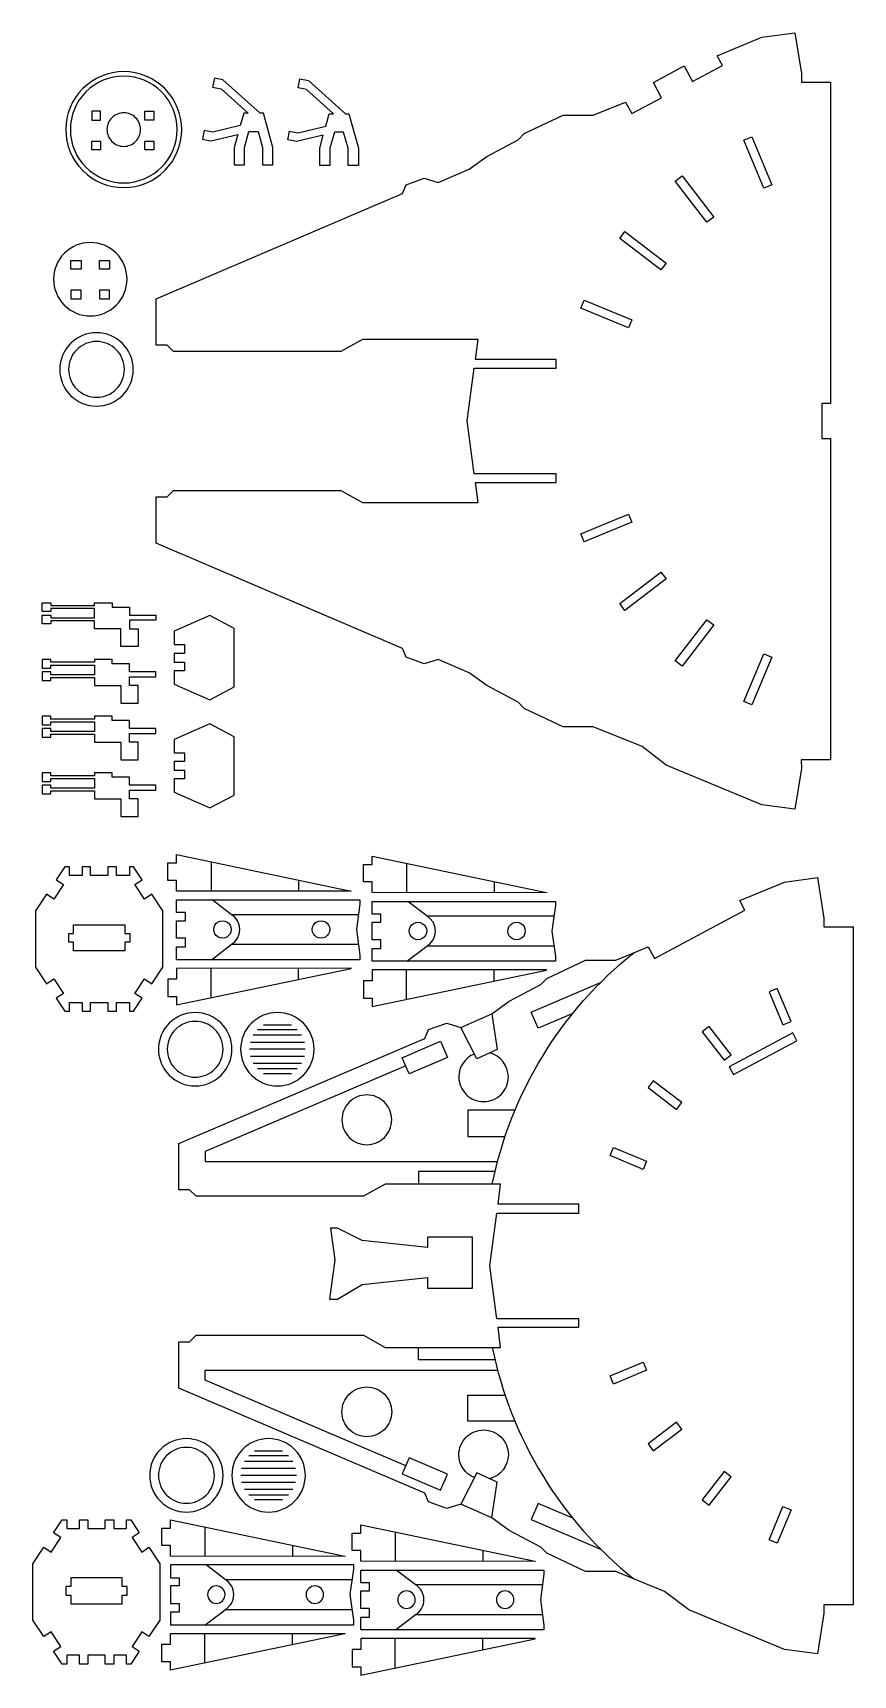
# Model space of a CAD drawing. Extents: x -1373 to 538, y -467 to 290.
# Drawn here: x -221 to 155, y -467 to 286 of the extents above; entities that cross this region are included whole.
import ezdxf

# ---------------------------------------------------------------- set-up
doc = ezdxf.new("R2010")
doc.units = 0
doc.header["$MEASUREMENT"] = 0
doc.layers.add('CUT', color=18, linetype='CONTINUOUS')
doc.layers.add('ENGRAVE', color=1, linetype='CONTINUOUS')

msp = doc.modelspace()

# ---------------------------------------------------------------- linework, layer by layer
at = {"layer": 'CUT'}
for points in [[(-164.43, 52.16), (-164.43, 73.42), (-159.51, 73.42), (-156.56, 76.37), (-79.8, 76.37), (-69.96, 70.86), (-16.97, 70.86), (-18.17, 80.01), (18.87, 80.01), (18.87, 84.01), (-18.7, 84.01), (-21.89, 108.26), (-18.7, 132.47), (18.87, 132.47), (18.87, 136.47), (-18.18, 136.47), (-16.97, 145.65), (-69.96, 145.65), (-79.8, 140.14), (-156.56, 140.14), (-159.51, 143.09), (-164.43, 143.09), (-164.43, 164.35), (-51.67, 212.58), (-49.96, 216.56), (-41.64, 219.58), (-35.24, 217.62), (-20.97, 223.8), (-13.01, 229.58), (1.42, 237.23), (4.18, 240.04), (21.97, 248.46), (35.75, 248.46), (50.64, 254.53), (53.47, 249.21), (67.18, 256.5), (63.42, 263.56), (77.55, 271.07), (81.3, 264.01), (95.01, 271.3), (92.63, 275.77), (113.17, 284.27), (128.26, 286.26), (131.21, 267.69), (131.21, 263.69), (144.59, 263.69), (144.59, 116.26), (140.59, 116.26), (140.59, 100.26), (144.59, 100.26), (144.59, -47.18), (131.2, -47.18), (131.21, -51.18), (128.26, -69.75), (113.17, -67.76), (69.22, -49.56), (58.19, -41.09), (35.75, -31.95), (21.97, -31.95), (4.18, -23.53), (1.42, -20.72), (-13.01, -13.07), (-20.97, -7.29), (-35.24, -1.11), (-41.64, -3.07), (-49.96, -0.05), (-51.67, 3.94)], [(-143.3, 237.5), (-139.38, 236.73), (-127.05, 239.66), (-128.69, 233.7), (-128.69, 225.7), (-123.97, 225.7), (-123.97, 233.7), (-121.97, 240.98), (-117.7, 240.98), (-115.7, 233.7), (-115.7, 225.7), (-110.98, 225.7), (-110.98, 233.7), (-115.31, 249.45), (-116.87, 249.45), (-133.88, 264.71), (-137.81, 265.48), (-138.62, 261.34), (-134.7, 260.57), (-122.3, 249.45), (-124.36, 249.45), (-125.93, 243.72), (-138.59, 240.72), (-142.52, 241.49)], [(-104.17, 237.24), (-103.39, 241.23), (-99.46, 240.46), (-86.8, 243.47), (-85.23, 249.19), (-83.17, 249.19), (-95.56, 260.32), (-99.49, 261.09), (-98.68, 265.23), (-94.75, 264.46), (-77.74, 249.19), (-76.18, 249.19), (-71.84, 233.44), (-71.84, 225.44), (-76.57, 225.44), (-76.57, 233.44), (-78.57, 240.73), (-82.83, 240.73), (-84.84, 233.44), (-84.84, 225.44), (-89.56, 225.44), (-89.56, 233.44), (-87.92, 239.4), (-100.24, 236.47)], [(-194.02, 250.27), (-194.02, 246.27), (-189.96, 246.27), (-189.96, 250.27)], [(-169.72, 250.27), (-165.5, 250.27), (-165.5, 246.27), (-169.72, 246.27)], [(-194.02, 236.56), (-189.96, 236.56), (-189.96, 232.56), (-194.02, 232.56)], [(-169.72, 236.56), (-165.5, 236.56), (-165.5, 232.56), (-169.72, 232.56)], [(113.95, 215.01), (104.86, 236.97), (108.55, 238.5), (117.65, 216.54)], [(73.44, 218.22), (76.61, 220.66), (91.08, 201.8), (87.9, 199.37)], [(47.94, 191.98), (50.37, 195.16), (69.22, 180.69), (66.79, 177.52)], [(-203.54, 177.93), (-203.54, 181.93), (-198.82, 181.93), (-198.82, 177.93)], [(-190.55, 177.93), (-190.55, 181.93), (-185.83, 181.93), (-185.83, 177.93)], [(-203.54, 168.21), (-203.54, 164.21), (-198.82, 164.21), (-198.82, 168.21)], [(-185.83, 164.21), (-185.83, 168.21), (-190.55, 168.21), (-190.55, 164.21)], [(30.1, 160.04), (31.63, 163.73), (53.58, 154.64), (52.05, 150.95)], [(31.63, 52.78), (30.1, 56.47), (52.05, 65.57), (53.58, 61.87)], [(47.94, 24.53), (66.79, 39), (69.22, 35.82), (50.37, 21.36)], [(-216.71, 15.24), (-216.71, 19.24), (-212.72, 19.24), (-212.72, 17.91), (-192.72, 17.91), (-192.72, 22.24), (-212.72, 22.24), (-212.72, 20.91), (-216.71, 20.91), (-216.71, 24.91), (-212.72, 24.91), (-212.72, 23.58), (-192.72, 23.58), (-192.72, 24.91), (-184.72, 24.91), (-184.72, 22.91), (-176.72, 22.91), (-176.72, 19.24), (-164.72, 19.24), (-164.72, 16.91), (-176.72, 16.91), (-176.72, 12.91), (-172.72, 12.91), (-172.72, 4.91), (-180.72, 4.91), (-180.72, 12.91), (-192.72, 12.91), (-192.72, 16.57), (-212.72, 16.57), (-212.72, 15.24)], [(-156.2, -12.4), (-139.97, -19.59), (-128.75, -13.68), (-128.75, 13.09), (-139.97, 18.99), (-156.2, 11.81), (-156.2, 5.7), (-151.44, 5.7), (-151.44, 1.7), (-156.2, 1.7), (-156.2, -2.3), (-151.44, -2.3), (-151.44, -6.3), (-156.2, -6.3)], [(73.44, -1.71), (87.9, 17.14), (91.08, 14.71), (76.61, -4.14)], [(104.86, -20.45), (113.95, 1.5), (117.65, -0.03), (108.55, -21.98)], [(-216.71, -10.76), (-212.72, -10.76), (-212.72, -9.43), (-192.72, -9.43), (-192.72, -13.09), (-180.72, -13.09), (-180.72, -21.08), (-172.72, -21.08), (-172.72, -13.09), (-176.72, -13.09), (-176.72, -9.09), (-164.72, -9.09), (-164.72, -6.76), (-176.72, -6.76), (-176.72, -3.09), (-184.72, -3.09), (-184.72, -1.09), (-192.72, -1.09), (-192.72, -2.42), (-212.72, -2.42), (-212.72, -1.09), (-216.71, -1.09), (-216.71, -5.09), (-212.72, -5.09), (-212.72, -3.75), (-192.72, -3.75), (-192.72, -8.09), (-212.72, -8.09), (-212.72, -6.76), (-216.71, -6.76)], [(-216.71, -32.76), (-216.71, -36.76), (-212.72, -36.76), (-212.72, -35.42), (-192.72, -35.42), (-192.72, -39.08), (-180.72, -39.08), (-180.72, -47.08), (-172.72, -47.08), (-172.72, -39.08), (-176.72, -39.08), (-176.72, -35.08), (-164.72, -35.08), (-164.72, -32.76), (-176.72, -32.76), (-176.72, -29.08), (-184.72, -29.08), (-184.72, -27.08), (-192.72, -27.08), (-192.72, -28.42), (-212.72, -28.42), (-212.72, -27.08), (-216.71, -27.08), (-216.71, -31.08), (-212.72, -31.08), (-212.72, -29.75), (-192.72, -29.75), (-192.72, -34.09), (-212.72, -34.09), (-212.72, -32.76)], [(-156.2, -62.04), (-139.97, -69.22), (-128.75, -63.32), (-128.75, -36.55), (-139.97, -30.64), (-156.2, -37.82), (-156.2, -43.93), (-151.44, -43.93), (-151.44, -47.93), (-156.2, -47.93), (-156.2, -51.93), (-151.44, -51.93), (-151.44, -55.93), (-156.2, -55.93)], [(-216.71, -58.75), (-216.71, -62.75), (-212.72, -62.75), (-212.72, -61.42), (-192.72, -61.42), (-192.72, -65.08), (-180.72, -65.08), (-180.72, -73.08), (-172.72, -73.08), (-172.72, -65.08), (-176.72, -65.08), (-176.72, -61.08), (-164.72, -61.08), (-164.72, -58.75), (-176.72, -58.75), (-176.72, -55.08), (-184.72, -55.08), (-184.72, -53.08), (-192.72, -53.08), (-192.72, -54.41), (-212.72, -54.41), (-212.72, -53.08), (-216.71, -53.08), (-216.71, -57.08), (-212.72, -57.08), (-212.72, -55.75), (-192.72, -55.75), (-192.72, -60.09), (-212.72, -60.09), (-212.72, -58.75)], [(-214.7, -149.81), (-211.37, -147.6), (-206.95, -154.26), (-210.28, -156.48), (-206.36, -162.37), (-204.22, -162.37), (-204.22, -158.37), (-198.36, -158.37), (-198.36, -162.37), (-194.61, -162.37), (-194.61, -158.37), (-186.62, -158.37), (-186.62, -162.37), (-182.62, -162.37), (-182.62, -158.37), (-176.76, -158.37), (-176.76, -162.37), (-174.87, -162.37), (-170.95, -156.48), (-174.28, -154.26), (-169.86, -147.6), (-166.52, -149.81), (-161.48, -142.22), (-161.48, -116.38), (-166.52, -108.8), (-169.86, -111.01), (-174.28, -104.35), (-170.95, -102.13), (-174.87, -96.24), (-176.76, -96.24), (-176.76, -100.24), (-182.62, -100.24), (-182.62, -96.24), (-186.62, -96.24), (-186.62, -100.24), (-194.61, -100.24), (-194.61, -96.24), (-198.36, -96.24), (-198.36, -100.24), (-204.22, -100.24), (-204.22, -96.24), (-206.36, -96.24), (-210.28, -102.13), (-206.95, -104.35), (-211.37, -111.01), (-214.7, -108.8), (-219.75, -116.38), (-219.75, -142.22)], [(-159.12, -102.42), (-159.12, -94.42), (-155.12, -94.42), (-155.12, -90.6), (-75.14, -107.3), (-75.14, -107.39), (-155.12, -107.35), (-155.12, -102.42)], [(-69.51, -103.11), (-69.51, -95.11), (-65.51, -95.11), (-65.51, -91.29), (14.47, -107.99), (14.47, -108.09), (-65.51, -108.04), (-65.51, -103.11)], [(-154.08, -335.28), (-154.08, -314.02), (-149.16, -314.02), (-146.2, -311.07), (-69.44, -311.07), (-59.6, -316.58), (-6.61, -316.58), (-7.82, -307.4), (29.22, -307.4), (29.22, -303.43), (-8.34, -303.43), (-11.54, -279.19), (-8.35, -254.98), (29.22, -254.98), (29.22, -250.98), (-7.82, -250.98), (-6.61, -241.79), (-59.6, -241.79), (-69.44, -247.3), (-146.2, -247.3), (-149.16, -244.35), (-154.08, -244.35), (-154.08, -223.09), (-41.31, -174.87), (-39.61, -170.88), (-31.28, -167.86), (-24.89, -169.82), (-10.62, -163.64), (-2.65, -157.86), (11.78, -150.21), (14.54, -147.4), (32.33, -138.98), (46.11, -138.98), (61, -132.91), (63.83, -138.23), (105.36, -116.15), (102.99, -111.68), (123.53, -103.17), (138.62, -101.18), (141.56, -119.75), (141.56, -123.75), (154.95, -123.75), (154.95, -434.62), (141.56, -434.62), (141.56, -438.62), (138.62, -457.19), (123.53, -455.2), (79.58, -437), (68.55, -428.53), (46.11, -419.39), (32.33, -419.39), (14.54, -410.97), (11.78, -408.16), (-2.65, -400.51), (-10.62, -394.73), (-24.89, -388.55), (-31.28, -390.51), (-39.61, -387.49), (-41.31, -383.51)], [(-155.12, -138.8), (-155.12, -132.95), (-151.12, -132.95), (-151.12, -128.95), (-155.12, -128.95), (-155.12, -120.95), (-151.12, -120.95), (-151.12, -117.2), (-155.12, -117.2), (-155.12, -111.35), (-71.14, -111.35), (-71.14, -113.2), (-72.69, -124.95), (-71.14, -136.7), (-71.14, -138.8)], [(-65.51, -139.5), (-65.51, -133.64), (-61.51, -133.64), (-61.51, -129.64), (-65.51, -129.64), (-65.51, -121.64), (-61.51, -121.64), (-61.51, -117.9), (-65.51, -117.9), (-65.51, -112.04), (18.46, -112.04), (18.46, -113.9), (16.92, -125.64), (18.46, -137.39), (18.46, -139.5)], [(-202.36, -134.8), (-202.36, -130.8), (-204.56, -130.8), (-204.56, -126.8), (-202.36, -126.8), (-202.36, -122.8), (-178.87, -122.8), (-178.87, -126.8), (-176.56, -126.8), (-176.56, -130.8), (-178.87, -130.8), (-178.87, -134.8)], [(-159.12, -155.74), (-155.12, -155.74), (-155.12, -159.55), (-75.14, -142.85), (-75.14, -142.76), (-155.12, -142.8), (-155.12, -147.74), (-159.12, -147.74)], [(-69.51, -156.43), (-65.51, -156.43), (-65.51, -160.24), (14.47, -143.55), (14.47, -143.45), (-65.51, -143.5), (-65.51, -148.43), (-69.51, -148.43)], [(122.78, -168.74), (126.47, -167.21), (120.18, -152.01), (116.49, -153.54)], [(85.81, -171.85), (95.82, -184.9), (99, -182.47), (88.99, -169.42)], [(100.07, -191.44), (129.21, -175.94), (127.33, -172.41), (98.19, -187.91)], [(60.93, -197.48), (73.97, -207.49), (76.41, -204.32), (63.36, -194.31)], [(58.71, -234.97), (43.52, -228.67), (45.05, -224.98), (60.24, -231.27)], [(-85.06, -294.51), (-81.35, -294.51), (-70.07, -287.69), (-40.13, -284.52), (-40.13, -289.44), (-19.46, -289.44), (-19.46, -266.02), (-40.13, -266.02), (-40.13, -270.74), (-70.07, -267.54), (-81.35, -261.93), (-84.59, -261.93), (-82.68, -276.45)], [(58.71, -323.41), (60.24, -327.1), (45.05, -333.39), (43.52, -329.7)], [(60.93, -360.89), (63.36, -364.07), (76.41, -354.05), (73.97, -350.88)], [(85.81, -386.52), (88.99, -388.95), (99, -375.91), (95.82, -373.47)], [(116.49, -404.83), (122.78, -389.64), (126.47, -391.17), (120.18, -406.36)], [(-207.63, -461.81), (-211.55, -455.91), (-208.22, -453.7), (-212.64, -447.04), (-215.97, -449.25), (-221.02, -441.66), (-221.02, -415.82), (-215.97, -408.23), (-212.64, -410.45), (-208.22, -403.78), (-211.55, -401.57), (-207.63, -395.67), (-205.49, -395.67), (-205.49, -399.67), (-199.63, -399.67), (-199.63, -395.67), (-195.88, -395.67), (-195.88, -399.67), (-187.89, -399.67), (-187.89, -395.67), (-183.89, -395.67), (-183.89, -399.67), (-178.03, -399.67), (-178.03, -395.67), (-176.14, -395.67), (-172.22, -401.57), (-175.55, -403.78), (-171.13, -410.45), (-167.79, -408.23), (-162.75, -415.82), (-162.75, -441.66), (-167.79, -449.25), (-171.13, -447.04), (-175.55, -453.7), (-172.22, -455.91), (-176.14, -461.81), (-178.03, -461.81), (-178.03, -457.81), (-183.89, -457.81), (-183.89, -461.81), (-187.89, -461.81), (-187.89, -457.81), (-195.88, -457.81), (-195.88, -461.81), (-199.63, -461.81), (-199.63, -457.81), (-205.49, -457.81), (-205.49, -461.81)], [(-161.94, -407.45), (-161.94, -399.45), (-157.94, -399.45), (-157.94, -395.64), (-77.96, -412.33), (-77.96, -412.43), (-157.94, -412.38), (-157.94, -407.45)], [(-74.74, -409.78), (-74.74, -401.78), (-70.74, -401.78), (-70.74, -397.97), (9.24, -414.66), (9.24, -414.76), (-70.74, -414.71), (-70.74, -409.78)], [(-157.94, -443.84), (-73.97, -443.84), (-73.97, -441.73), (-75.51, -429.99), (-73.97, -418.24), (-73.97, -416.38), (-157.94, -416.38), (-157.94, -422.24), (-153.95, -422.24), (-153.95, -425.99), (-157.94, -425.99), (-157.94, -433.99), (-153.95, -433.99), (-153.95, -437.99), (-157.94, -437.99)], [(-70.74, -446.17), (-70.74, -440.31), (-66.74, -440.31), (-66.74, -436.31), (-70.74, -436.31), (-70.74, -428.32), (-66.74, -428.32), (-66.74, -424.57), (-70.74, -424.57), (-70.74, -418.71), (13.24, -418.71), (13.24, -420.57), (11.69, -432.31), (13.24, -444.06), (13.24, -446.17)], [(-203.63, -434.23), (-180.14, -434.23), (-180.14, -430.23), (-177.83, -430.23), (-177.83, -426.23), (-180.14, -426.23), (-180.14, -422.23), (-203.63, -422.23), (-203.63, -426.23), (-205.83, -426.23), (-205.83, -430.23), (-203.63, -430.23)], [(-161.94, -460.77), (-161.94, -452.77), (-157.94, -452.77), (-157.94, -447.84), (-77.96, -447.79), (-77.96, -447.89), (-157.94, -464.59), (-157.94, -460.77)], [(-74.74, -463.1), (-70.74, -463.1), (-70.74, -466.92), (9.24, -450.22), (9.24, -450.12), (-70.74, -450.17), (-70.74, -455.1), (-74.74, -455.1)]]:
    msp.add_lwpolyline(points, close=True, dxfattribs=at)
for points in [[(-179.35, 268.48, 0.414214), (-205.92, 241.91, 0.414214), (-179.35, 215.33, 0.414214), (-152.78, 241.91, 0.414214)], [(-194.69, 190.1, 0.414214), (-211.52, 173.27, 0.414214), (-194.69, 156.43, 0.414214), (-177.85, 173.27, 0.414214)], [(-191.84, 148.75, 0.414214), (-208.68, 131.91, 0.414214), (-191.84, 115.07, 0.414214), (-175, 131.91, 0.414214)], [(-191.84, 144.71, 0.414214), (-204.64, 131.91, 0.414214), (-191.84, 119.11, 0.414214), (-179.04, 131.91, 0.414214)], [(-146.62, -163.03, 0.414214), (-163.45, -179.87, 0.414214), (-146.62, -196.71, 0.414214), (-129.78, -179.87, 0.414214)], [(-108.94, -163.03, 0.414214), (-125.78, -179.87, 0.414214), (-108.94, -196.71, 0.414214), (-92.11, -179.87, 0.414214)], [(-146.62, -167.07, 0.414214), (-159.42, -179.87, 0.414214), (-146.62, -192.67, 0.414214), (-133.81, -179.87, 0.414214)], [(-67.96, -200.8, 0.414214), (-79.38, -212.22, 0.414214), (-67.96, -223.63, 0.414214), (-56.55, -212.22, 0.414214)], [(-67.96, -357.57, -0.414214), (-79.38, -346.15, -0.414214), (-67.96, -334.74, -0.414214), (-56.55, -346.15, -0.414214)], [(-150.65, -358.44, 0.414214), (-167.48, -375.28, 0.414214), (-150.65, -392.12, 0.414214), (-133.81, -375.28, 0.414214)], [(-112.97, -358.44, 0.414214), (-129.81, -375.28, 0.414214), (-112.97, -392.12, 0.414214), (-96.13, -375.28, 0.414214)], [(-150.65, -362.48, 0.414214), (-163.45, -375.28, 0.414214), (-150.65, -388.08, 0.414214), (-137.84, -375.28, 0.414214)]]:
    msp.add_lwpolyline(points, format="xyb", close=True, dxfattribs=at)
at = {"layer": 'ENGRAVE'}
for points in [[(-179.35, 266.39, 0.414214), (-203.84, 241.91, 0.414214), (-179.35, 217.42, 0.414214), (-154.87, 241.91, 0.414214)], [(-179.35, 249.6, 0.414214), (-187.05, 241.91, 0.414214), (-179.35, 234.21, 0.414214), (-171.66, 241.91, 0.414214)], [(-136.95, -425.99, 0.414214), (-140.95, -429.99, 0.414214), (-136.95, -433.99, 0.414214), (-132.95, -429.99, 0.414214)], [(-91.76, -425.99, 0.414214), (-95.76, -429.99, 0.414214), (-91.76, -433.99, 0.414214), (-87.76, -429.99, 0.414214)], [(-49.75, -428.32, 0.414214), (-53.75, -432.31, 0.414214), (-49.75, -436.31, 0.414214), (-45.75, -432.31, 0.414214)], [(-4.56, -428.32, 0.414214), (-8.56, -432.31, 0.414214), (-4.56, -436.31, 0.414214), (-0.56, -432.31, 0.414214)]]:
    msp.add_lwpolyline(points, format="xyb", close=True, dxfattribs=at)
for points in [[(-139.33, -93.9), (-139.34, -107.36)], [(-49.72, -94.59), (-49.73, -108.05)], [(-99.2, -102.28), (-99.2, -107.38)], [(-9.59, -102.97), (-9.59, -108.07)], [(-139.15, -138.8), (-130.13, -131.88), (-128.47, -130.61), (-127.2, -128.95), (-126.4, -127.02), (-126.13, -124.95), (-126.4, -122.88), (-127.2, -120.95), (-128.47, -119.29), (-130.13, -118.02), (-138.83, -111.35)], [(-49.55, -139.5), (-40.52, -132.57), (-38.86, -131.3), (-37.59, -129.64), (-36.79, -127.71), (-36.52, -125.64), (-36.79, -123.57), (-37.59, -121.64), (-38.86, -119.99), (-40.52, -118.72), (-49.22, -112.04)], [(-130.13, -118.02), (-71.78, -118.02)], [(-40.52, -118.72), (17.83, -118.72)], [(-71.78, -131.88), (-130.13, -131.88)], [(17.83, -132.57), (-40.52, -132.57)], [(-139.33, -156.26), (-139.34, -142.8)], [(-99.2, -147.88), (-99.2, -142.77)], [(-49.72, -156.95), (-49.73, -143.49)], [(-9.59, -148.57), (-9.59, -143.46)], [(26.44, -163.44), (10.57, -170.22), (7.42, -162.81), (39.2, -149.23)], [(-10.62, -163.64), (-8.25, -179.99), (-17.56, -184.25), (-24.89, -169.82)], [(-118, -170.82), (-99.89, -170.82)], [(-102.54, -168.78), (-115.35, -168.78)], [(-96.14, -179.87), (-121.75, -179.87)], [(-121.31, -176.56), (-96.58, -176.56)], [(-97.86, -173.47), (-120.03, -173.47)], [(-50.14, -187.46), (-142.08, -226.78), (-142.08, -231.3), (-8, -231.3)], [(-96.58, -183.18), (-121.31, -183.18)], [(-120.03, -186.27), (-97.86, -186.27)], [(-99.89, -188.92), (-118, -188.92)], [(-115.35, -190.96), (-102.54, -190.96)], [(-21.6, -207.88), (-21.6, -219.88), (-4.56, -219.88)], [(-0.05, -207.88), (-21.6, -207.88)], [(-9.18, -236.01), (-44.23, -236.01), (-44.23, -241.79)], [(-9.18, -322.36), (-44.23, -322.36), (-44.23, -316.58)], [(-50.14, -370.91), (-142.08, -331.59), (-142.08, -327.07), (-8, -327.07)], [(-21.6, -350.49), (-21.6, -338.49), (-4.56, -338.49)], [(-0.05, -350.49), (-21.6, -350.49)], [(-101.88, -368.88), (-124.06, -368.88)], [(-122.02, -366.23), (-103.92, -366.23)], [(-106.57, -364.19), (-119.37, -364.19)], [(-100.17, -375.28), (-125.77, -375.28)], [(-125.34, -371.97), (-100.6, -371.97)], [(-10.62, -394.73), (-8.25, -378.39), (-17.56, -374.12), (-24.89, -388.55)], [(-100.6, -378.59), (-125.34, -378.59)], [(-124.06, -381.68), (-101.88, -381.68)], [(-103.92, -384.33), (-122.02, -384.33)], [(-119.37, -386.37), (-106.57, -386.37)], [(26.44, -394.93), (10.57, -388.15), (7.42, -395.56), (39.2, -409.14)], [(-142.15, -398.93), (-142.16, -412.39)], [(-54.95, -401.26), (-54.95, -414.72)], [(-102.02, -407.31), (-102.02, -412.42)], [(-14.82, -409.64), (-14.82, -414.74)], [(-132.95, -423.06), (-74.6, -423.06)], [(-45.75, -425.39), (12.6, -425.39)], [(-74.6, -436.91), (-132.95, -436.91)], [(12.6, -439.24), (-45.75, -439.24)], [(-142.15, -461.29), (-142.16, -447.83)], [(-102.02, -452.91), (-102.02, -447.81)], [(-54.95, -463.62), (-54.95, -450.16)], [(-14.82, -455.24), (-14.82, -450.14)]]:
    msp.add_lwpolyline(points, dxfattribs=at)
for points in [[(-134.13, -120.95), (-133.09, -121.09), (-132.13, -121.49), (-131.3, -122.12), (-130.66, -122.95), (-130.26, -123.92), (-130.13, -124.95), (-130.26, -125.99), (-130.66, -126.95), (-131.3, -127.78), (-132.13, -128.41), (-133.09, -128.81), (-134.13, -128.95), (-135.16, -128.81), (-136.13, -128.41), (-136.96, -127.78), (-137.59, -126.95), (-137.99, -125.99), (-138.13, -124.95), (-137.99, -123.92), (-137.59, -122.95), (-136.96, -122.12), (-136.13, -121.49), (-135.16, -121.09)], [(-85.47, -122.95), (-85.07, -123.92), (-84.94, -124.95), (-85.07, -125.99), (-85.47, -126.95), (-86.11, -127.78), (-86.94, -128.41), (-87.9, -128.81), (-88.94, -128.95), (-89.97, -128.81), (-90.94, -128.41), (-91.77, -127.78), (-92.4, -126.95), (-92.8, -125.99), (-92.94, -124.95), (-92.8, -123.92), (-92.4, -122.95), (-91.77, -122.12), (-90.94, -121.49), (-89.97, -121.09), (-88.94, -120.95), (-87.9, -121.09), (-86.94, -121.49), (-86.11, -122.12)], [(-44.52, -121.64), (-43.48, -121.78), (-42.52, -122.18), (-41.69, -122.82), (-41.06, -123.64), (-40.66, -124.61), (-40.52, -125.64), (-40.66, -126.68), (-41.06, -127.64), (-41.69, -128.47), (-42.52, -129.11), (-43.48, -129.51), (-44.52, -129.64), (-45.55, -129.51), (-46.52, -129.11), (-47.35, -128.47), (-47.98, -127.64), (-48.38, -126.68), (-48.52, -125.64), (-48.38, -124.61), (-47.98, -123.64), (-47.35, -122.82), (-46.52, -122.18), (-45.55, -121.78)], [(4.53, -126.68), (4.13, -127.64), (3.5, -128.47), (2.67, -129.11), (1.71, -129.51), (0.67, -129.64), (-0.36, -129.51), (-1.33, -129.11), (-2.16, -128.47), (-2.79, -127.64), (-3.19, -126.68), (-3.33, -125.64), (-3.19, -124.61), (-2.79, -123.64), (-2.16, -122.82), (-1.33, -122.18), (-0.36, -121.78), (0.67, -121.64), (1.71, -121.78), (2.67, -122.18), (3.5, -122.82), (4.13, -123.64), (4.53, -124.61), (4.67, -125.64)], [(-51.74, -183.74), (-34.17, -176.23), (-31.03, -183.64), (-48.57, -191.14)], [(-51.74, -374.64), (-34.17, -382.15), (-31.03, -374.73), (-48.57, -367.23)]]:
    msp.add_lwpolyline(points, close=True, dxfattribs=at)
for points in [[(-10.45, -241.79, -0.175706), (54.42, -135.59)], [(-18.67, -182.05, 0.305654), (-25.76, -192.57, 0.414214), (-14.42, -203.9, 0.414214), (-3.08, -192.57, 0.344622), (-11.69, -181.56)], [(-10.45, -316.58, 0.175706), (54.42, -422.78)], [(-18.67, -376.32, -0.305654), (-25.76, -365.81, -0.414214), (-14.42, -354.47, -0.414214), (-3.08, -365.81, -0.344622), (-11.69, -376.81)], [(-141.98, -443.84), (-132.95, -436.91, 0.57735), (-132.95, -423.06), (-141.65, -416.38)], [(-54.77, -446.17), (-45.75, -439.24, 0.57735), (-45.75, -425.39), (-54.45, -418.71)]]:
    msp.add_lwpolyline(points, format="xyb", dxfattribs=at)

doc.saveas('drawing.dxf')
